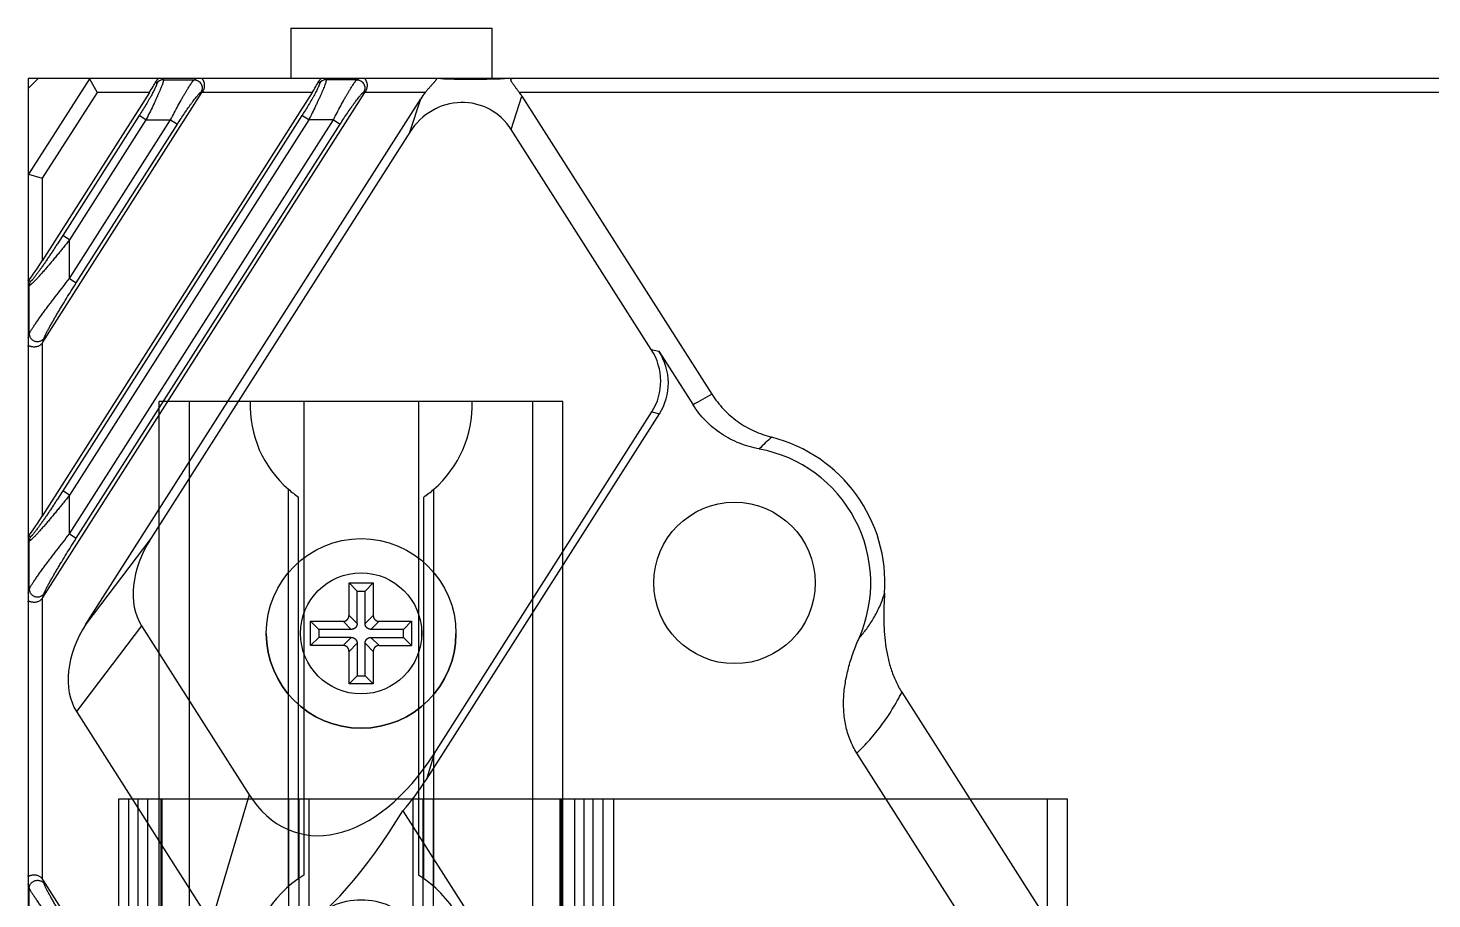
# Model space of a CAD drawing. Header units: millimetres. Extents: x 620 to 19791, y 2539 to 6969.
# Drawn here: x 14027 to 14096.5, y 5445.9 to 5489.1 of the extents above; entities that cross this region are included whole.
import ezdxf

# ---------------------------------------------------------------- set-up
doc = ezdxf.new("R2010")
doc.units = ezdxf.units.MM
doc.layers.add('02___PRT_ALL_AXES', color=7, linetype='Continuous')
doc.layers.add('1轮廓线', color=7, linetype='Continuous', lineweight=25)

# ---------------------------------------------------------------- blocks, each defined once
blk = doc.blocks.new('DTGFH')
at = {"color": 7, "linetype": 'Continuous'}
for p, q in [((8814.073, 4443.7), (8814.073, 4441.2)), ((8814.073, 4443.7), (8824.023, 4443.7)), ((8824.023, 4443.7), (8824.023, 4441.2)), ((8801.548, 4441.2), (8801.048, 4440.7)), ((8801.048, 4441.2), (8801.048, 4104.2)), ((9401.048, 4441.2), (8801.048, 4441.2)), ((8804.092, 4441.183), (8801.065, 4436.455)), ((8804.092, 4441.183), (8804.465, 4440.5)), ((8807.372, 4441.038), (8807.417, 4440.957)), ((8807.72, 4441.2), (8807.753, 4441.141)), ((8807.753, 4441.141), (8809.276, 4441.141)), ((8809.276, 4441.141), (8809.384, 4441.2)), ((8815.435, 4441.038), (8815.479, 4440.957)), ((8815.783, 4441.2), (8815.815, 4441.141)), ((8817.339, 4441.141), (8815.815, 4441.141)), ((8817.339, 4441.141), (8817.447, 4441.2)), ((8807.056, 4440.5), (8801.748, 4432.169)), ((8815.118, 4440.5), (8801.748, 4419.513)), ((8804.465, 4440.5), (8801.748, 4436.255)), ((8801.783, 4428.129), (8809.664, 4440.5)), ((8801.783, 4415.473), (8817.727, 4440.5)), ((8807.056, 4440.5), (8804.465, 4440.5)), ((8809.612, 4440.529), (8809.721, 4440.588)), ((8815.118, 4440.5), (8809.664, 4440.5)), ((8817.675, 4440.529), (8817.784, 4440.588)), ((8820.716, 4440.5), (8817.727, 4440.5)), ((8824.985, 4438.668), (8825.519, 4440.321)), ((8897.525, 4440.5), (8825.396, 4440.5)), ((8825.519, 4440.321), (8834.93, 4425.549)), ((8803.91, 4414.159), (8820.5, 4440.2)), ((8819.965, 4438.546), (8820.5, 4440.2)), ((8806.553, 4439.363), (8802.764, 4433.415)), ((8814.615, 4439.363), (8802.764, 4420.759)), ((8806.889, 4439.149), (8803.1, 4433.201)), ((8803.1, 4431.285), (8808.109, 4439.149)), ((8814.951, 4439.149), (8803.1, 4420.545)), ((8803.1, 4418.629), (8816.172, 4439.149)), ((8803.436, 4431.071), (8808.446, 4438.935)), ((8803.436, 4418.415), (8816.508, 4438.935)), ((8806.889, 4439.149), (8806.553, 4439.363)), ((8806.889, 4439.149), (8808.109, 4439.149)), ((8808.109, 4439.149), (8808.446, 4438.935)), ((8814.951, 4439.149), (8814.615, 4439.363)), ((8816.172, 4439.149), (8814.951, 4439.149)), ((8816.172, 4439.149), (8816.508, 4438.935)), ((8819.965, 4438.546), (8807.134, 4418.405)), ((8831.926, 4427.771), (8824.985, 4438.668)), ((8801.065, 4436.455), (8801.748, 4436.255)), ((8801.748, 4436.255), (8801.748, 4432.169)), ((8803.1, 4433.201), (8802.764, 4433.415)), ((8803.1, 4431.285), (8803.1, 4433.201)), ((8803.1, 4431.285), (8803.436, 4431.071)), ((8801.107, 4430.937), (8801.048, 4430.954)), ((8801.061, 4431.183), (8801.17, 4431.151)), ((8801.107, 4428.545), (8801.107, 4430.937)), ((8801.048, 4428.343), (8801.107, 4428.545)), ((8801.748, 4428.082), (8801.748, 4419.513)), ((8801.783, 4428.129), (8801.842, 4428.331)), ((8831.926, 4427.771), (8832.301, 4427.682)), ((8832.301, 4427.682), (8833.992, 4425.028)), ((8820.784, 4406.467), (8832.328, 4424.588)), ((8821.161, 4407.736), (8831.953, 4424.677)), ((8831.953, 4424.677), (8832.328, 4424.588)), ((8803.1, 4420.545), (8802.764, 4420.759)), ((8803.1, 4418.629), (8803.1, 4420.545)), ((8801.107, 4418.281), (8801.048, 4418.298)), ((8801.061, 4418.527), (8801.17, 4418.495)), ((8801.107, 4415.89), (8801.107, 4418.281)), ((8803.1, 4418.629), (8803.436, 4418.415)), ((8807.134, 4418.405), (8803.91, 4414.159)), ((8801.048, 4415.687), (8801.107, 4415.89)), ((8801.748, 4415.426), (8801.748, 4401.543)), ((8801.783, 4415.473), (8801.842, 4415.675)), ((8806.666, 4414.08), (8803.443, 4409.834)), ((8806.666, 4414.08), (8812.001, 4405.706)), ((8844.335, 4410.786), (8922.684, 4287.803)), ((8803.443, 4409.834), (8995.392, 4108.534)), ((8821.161, 4407.736), (8820.784, 4406.467)), ((8967.816, 4210.447), (8842.112, 4407.763)), ((8812.001, 4405.706), (8810.116, 4399.359)), ((8819.62, 4404.914), (9007.76, 4109.592)), ((8801.842, 4401.294), (8801.783, 4401.496)), ((8988.34, 4108.661), (8801.783, 4401.496)), ((8801.107, 4401.08), (8801.048, 4401.282)), ((8801.107, 4398.688), (8801.107, 4401.08))]:
    blk.add_line(p, q, dxfattribs=at)
for centre, radius in [((8836.048, 4416.2), 4), ((8817.548, 4413.7), 3)]:
    blk.add_circle(centre, radius, dxfattribs=at)
for centre, radius, start, end in [((8807.755, 4440.739), 0.402, 90.25676, 147.24324), ((8815.817, 4440.739), 0.402, 90.25676, 147.24324), ((8801.509, 4430.936), 0.402, 147.6282, 179.8718), ((8841.763, 4412.158), 15.034, 117.03284, 121.12567), ((8844.051, 4416.302), 9.418, 130.85768, 136.04351), ((8836.048, 4416.2), 7.455, 356.10296, 75.70077), ((8836.048, 4416.2), 6.75, 336.12428, 79.56329), ((8801.509, 4418.28), 0.402, 147.6282, 179.8718)]:
    blk.add_arc(centre, radius, start, end, dxfattribs=at)
for centre, major_axis, ratio, start_param, end_param in [((8803.614, 4440.5), (0.468, 0.695), 0.186347, -0.096093, 0.124846), ((8806.983, 4440.5), (0.449, 0.699), 0.073624, -1.523567, -0.647746), ((8815.046, 4440.5), (0.449, 0.699), 0.073624, -1.523567, -0.647746), ((8823.938, 4441.432), (3.18, 0.087), 0.080959, -2.446687, -1.345204), ((8809.737, 4440.5), (0.449, 0.699), 0.073624, 1.492115, 1.618026), ((8817.8, 4440.5), (0.449, 0.699), 0.073624, 1.492115, 1.618026), ((8822.992, 4438.508), (0.977, 3.022), 0.944553, 1.184969, 1.302149), ((8822.992, 4438.508), (0.977, 3.022), 0.944553, -0.662888, -0.591953), ((8822.457, 4436.854), (0.977, 3.022), 0.944553, -0.662888, 1.302149), ((8801.748, 4437.586), (0.687, 1.129), 0.116833, -3.331181, -3.110242), ((8801.748, 4432.283), (0.698, 1.104), 0.046753, -3.023591, -1.644612), ((8801.45, 4428.353), (0.117, 0.402), 0.954439, -2.00715, -1.867188), ((8829.191, 4426.284), (3.127, -0.746), 0.933182, -0.312299, 0.766803), ((8829.566, 4426.194), (3.127, -0.746), 0.933182, -0.312299, 0.766803), ((8801.748, 4419.627), (0.698, 1.104), 0.046753, -3.023591, -1.644612), ((8809.823, 4417.021), (-2.652, -3.493), 0.684108, -1.451017, -0.247768), ((8801.45, 4415.698), (0.117, 0.402), 0.954439, -2.00715, -1.867188), ((8806.599, 4412.776), (2.652, 3.493), 0.684108, -4.59261, -3.389361), ((8817.179, 4413.37), (-2.835, -9.544), 0.602666, -0.481922, 1.127854), ((8816.802, 4412.101), (2.835, 9.544), 0.602666, -2.228667, -2.013739), ((8817.122, 4413.178), (5.777, 14.89), 0.368013, -3.405574, -2.010726), ((8801.45, 4401.272), (-0.117, 0.402), 0.954439, -1.274405, -1.134443)]:
    blk.add_ellipse(centre, major_axis=major_axis, ratio=ratio, start_param=start_param, end_param=end_param, dxfattribs=at)
for points, knots in [([(8807.753, 4441.141), (8807.753, 4441.14), (8807.754, 4441.136), (8807.756, 4441.127), (8807.755, 4441.113), (8807.753, 4441.093), (8807.748, 4441.068), (8807.74, 4441.038), (8807.727, 4440.99), (8807.703, 4440.92), (8807.668, 4440.824), (8807.624, 4440.714), (8807.573, 4440.591), (8807.515, 4440.457), (8807.451, 4440.312), (8807.382, 4440.16), (8807.307, 4440.001), (8807.202, 4439.778), (8807.063, 4439.493), (8806.948, 4439.264), (8806.889, 4439.149)], [0, 0, 0, 0, 0.002337, 0.005142, 0.012309, 0.021693, 0.033344, 0.047262, 0.063422, 0.102249, 0.149298, 0.203901, 0.265311, 0.332743, 0.40541, 0.482538, 0.563383, 0.647242, 0.821363, 1, 1, 1, 1]), ([(8807.474, 4441.2), (8807.475, 4441.2), (8807.477, 4441.2), (8807.479, 4441.2), (8807.481, 4441.199), (8807.482, 4441.197), (8807.482, 4441.194), (8807.481, 4441.191), (8807.479, 4441.188), (8807.476, 4441.182), (8807.47, 4441.175), (8807.462, 4441.166), (8807.454, 4441.156), (8807.445, 4441.145), (8807.431, 4441.129), (8807.413, 4441.105), (8807.392, 4441.073), (8807.378, 4441.05), (8807.372, 4441.038)], [0, 0, 0, 0, 0.012996, 0.023691, 0.032499, 0.040267, 0.057606, 0.069409, 0.083767, 0.120475, 0.167471, 0.223673, 0.287908, 0.359194, 0.436597, 0.607104, 0.795683, 1, 1, 1, 1]), ([(8808.109, 4439.149), (8808.17, 4439.267), (8808.29, 4439.501), (8808.472, 4439.841), (8808.621, 4440.114), (8808.737, 4440.319), (8808.819, 4440.462), (8808.897, 4440.594), (8808.971, 4440.716), (8809.039, 4440.825), (8809.101, 4440.92), (8809.148, 4440.99), (8809.183, 4441.038), (8809.206, 4441.067), (8809.227, 4441.092), (8809.245, 4441.113), (8809.261, 4441.129), (8809.272, 4441.138), (8809.276, 4441.141)], [0, 0, 0, 0, 0.172458, 0.340604, 0.500132, 0.575263, 0.646515, 0.713266, 0.774868, 0.830656, 0.879952, 0.922092, 0.940282, 0.956456, 0.970552, 0.982522, 0.992336, 1, 1, 1, 1]), ([(8809.276, 4441.141), (8809.311, 4441.141), (8809.382, 4441.13), (8809.479, 4441.087), (8809.562, 4441.021), (8809.625, 4440.934), (8809.664, 4440.835), (8809.676, 4440.728), (8809.66, 4440.623), (8809.631, 4440.558), (8809.612, 4440.529)], [0, 0, 0, 0, 0.124309, 0.249137, 0.374435, 0.5, 0.625565, 0.750863, 0.875691, 1, 1, 1, 1]), ([(8809.721, 4440.588), (8809.733, 4440.606), (8809.753, 4440.643), (8809.776, 4440.702), (8809.79, 4440.762), (8809.797, 4440.82), (8809.797, 4440.877), (8809.791, 4440.929), (8809.782, 4440.978), (8809.768, 4441.022), (8809.753, 4441.062), (8809.739, 4441.092), (8809.727, 4441.114), (8809.719, 4441.128), (8809.712, 4441.141), (8809.705, 4441.153), (8809.699, 4441.164), (8809.694, 4441.173), (8809.691, 4441.18), (8809.69, 4441.185), (8809.69, 4441.189), (8809.691, 4441.193), (8809.693, 4441.196), (8809.695, 4441.197), (8809.698, 4441.199), (8809.703, 4441.2), (8809.707, 4441.2), (8809.71, 4441.2)], [0, 0, 0, 0, 0.097065, 0.192515, 0.285324, 0.374606, 0.459616, 0.539864, 0.615058, 0.684982, 0.749399, 0.807935, 0.834791, 0.859873, 0.883022, 0.904001, 0.922558, 0.93844, 0.951423, 0.956829, 0.961578, 0.96963, 0.973476, 0.977585, 0.982189, 0.987423, 1, 1, 1, 1]), ([(8815.815, 4441.141), (8815.816, 4441.14), (8815.817, 4441.136), (8815.818, 4441.127), (8815.818, 4441.113), (8815.816, 4441.093), (8815.811, 4441.068), (8815.803, 4441.038), (8815.789, 4440.99), (8815.766, 4440.92), (8815.73, 4440.824), (8815.687, 4440.714), (8815.636, 4440.591), (8815.578, 4440.457), (8815.514, 4440.312), (8815.444, 4440.16), (8815.37, 4440.001), (8815.264, 4439.778), (8815.125, 4439.493), (8815.01, 4439.264), (8814.951, 4439.149)], [0, 0, 0, 0, 0.002337, 0.005142, 0.012309, 0.021693, 0.033344, 0.047262, 0.063422, 0.102249, 0.149298, 0.203901, 0.265311, 0.332743, 0.40541, 0.482538, 0.563383, 0.647242, 0.821363, 1, 1, 1, 1]), ([(8815.537, 4441.2), (8815.538, 4441.2), (8815.54, 4441.2), (8815.542, 4441.2), (8815.543, 4441.199), (8815.545, 4441.197), (8815.545, 4441.194), (8815.544, 4441.191), (8815.542, 4441.188), (8815.538, 4441.182), (8815.532, 4441.175), (8815.525, 4441.166), (8815.517, 4441.156), (8815.507, 4441.145), (8815.493, 4441.129), (8815.476, 4441.105), (8815.454, 4441.073), (8815.441, 4441.05), (8815.435, 4441.038)], [0, 0, 0, 0, 0.012997, 0.023693, 0.032502, 0.040269, 0.057607, 0.069406, 0.083763, 0.120473, 0.16747, 0.223668, 0.287904, 0.359192, 0.436594, 0.607104, 0.795683, 1, 1, 1, 1]), ([(8816.172, 4439.149), (8816.233, 4439.267), (8816.353, 4439.501), (8816.534, 4439.841), (8816.684, 4440.114), (8816.8, 4440.319), (8816.882, 4440.462), (8816.96, 4440.594), (8817.033, 4440.716), (8817.101, 4440.825), (8817.163, 4440.92), (8817.211, 4440.99), (8817.246, 4441.038), (8817.269, 4441.067), (8817.289, 4441.092), (8817.308, 4441.113), (8817.324, 4441.129), (8817.334, 4441.138), (8817.339, 4441.141)], [0, 0, 0, 0, 0.172457, 0.340603, 0.500132, 0.575262, 0.646515, 0.713266, 0.774868, 0.830656, 0.879952, 0.922092, 0.940282, 0.956456, 0.970552, 0.982522, 0.992336, 1, 1, 1, 1]), ([(8817.339, 4441.141), (8817.374, 4441.141), (8817.444, 4441.13), (8817.542, 4441.087), (8817.625, 4441.021), (8817.688, 4440.934), (8817.727, 4440.835), (8817.739, 4440.728), (8817.722, 4440.623), (8817.694, 4440.558), (8817.675, 4440.529)], [0, 0, 0, 0, 0.124309, 0.249137, 0.374435, 0.5, 0.625565, 0.750863, 0.875691, 1, 1, 1, 1]), ([(8817.784, 4440.588), (8817.795, 4440.606), (8817.816, 4440.643), (8817.838, 4440.702), (8817.853, 4440.762), (8817.859, 4440.82), (8817.86, 4440.877), (8817.854, 4440.929), (8817.844, 4440.978), (8817.831, 4441.022), (8817.816, 4441.062), (8817.801, 4441.092), (8817.79, 4441.114), (8817.782, 4441.128), (8817.774, 4441.141), (8817.768, 4441.153), (8817.762, 4441.164), (8817.757, 4441.173), (8817.754, 4441.18), (8817.753, 4441.185), (8817.753, 4441.189), (8817.754, 4441.193), (8817.756, 4441.196), (8817.758, 4441.197), (8817.761, 4441.199), (8817.766, 4441.2), (8817.77, 4441.2), (8817.772, 4441.2)], [0, 0, 0, 0, 0.097065, 0.192515, 0.285324, 0.374606, 0.459616, 0.539864, 0.615058, 0.684982, 0.749399, 0.807935, 0.834791, 0.859873, 0.883022, 0.904001, 0.922558, 0.93844, 0.951423, 0.956829, 0.961578, 0.96963, 0.973476, 0.977585, 0.982189, 0.987423, 1, 1, 1, 1]), ([(8821.255, 4441.2), (8821.258, 4441.2), (8821.264, 4441.2), (8821.271, 4441.197), (8821.276, 4441.193), (8821.279, 4441.189), (8821.28, 4441.184), (8821.28, 4441.178), (8821.279, 4441.17), (8821.276, 4441.159), (8821.269, 4441.145), (8821.26, 4441.129), (8821.248, 4441.112), (8821.229, 4441.085), (8821.2, 4441.05), (8821.161, 4441.004), (8821.117, 4440.956), (8821.071, 4440.905), (8821.022, 4440.852), (8820.972, 4440.797), (8820.903, 4440.721), (8820.817, 4440.623), (8820.749, 4440.542), (8820.716, 4440.5)], [0, 0, 0, 0, 0.011112, 0.020255, 0.024391, 0.028473, 0.037279, 0.042422, 0.048212, 0.061978, 0.078873, 0.098855, 0.121745, 0.147283, 0.20515, 0.270312, 0.341022, 0.415964, 0.494162, 0.574906, 0.657633, 0.827281, 1, 1, 1, 1]), ([(8825.396, 4440.5), (8825.366, 4440.541), (8825.32, 4440.602), (8825.258, 4440.683), (8825.213, 4440.742), (8825.169, 4440.8), (8825.127, 4440.857), (8825.087, 4440.911), (8825.051, 4440.964), (8825.019, 4441.013), (8824.997, 4441.053), (8824.983, 4441.082), (8824.975, 4441.102), (8824.97, 4441.121), (8824.967, 4441.137), (8824.967, 4441.153), (8824.969, 4441.166), (8824.975, 4441.177), (8824.983, 4441.186), (8824.994, 4441.193), (8825.007, 4441.197), (8825.021, 4441.2), (8825.032, 4441.2), (8825.037, 4441.2)], [0, 0, 0, 0, 0.17407, 0.260019, 0.344627, 0.427386, 0.507674, 0.584703, 0.657485, 0.724708, 0.784754, 0.811543, 0.835902, 0.857707, 0.87695, 0.893816, 0.908746, 0.922466, 0.93588, 0.949853, 0.965006, 0.981682, 1, 1, 1, 1]), ([(8807.417, 4440.957), (8807.418, 4440.954), (8807.419, 4440.949), (8807.42, 4440.942), (8807.419, 4440.931), (8807.416, 4440.916), (8807.411, 4440.896), (8807.403, 4440.871), (8807.393, 4440.843), (8807.38, 4440.811), (8807.359, 4440.762), (8807.327, 4440.693), (8807.282, 4440.603), (8807.23, 4440.503), (8807.171, 4440.394), (8807.106, 4440.278), (8807.011, 4440.112), (8806.884, 4439.897), (8806.722, 4439.632), (8806.61, 4439.453), (8806.553, 4439.363)], [0, 0, 0, 0, 0.005131, 0.008428, 0.012271, 0.021684, 0.033464, 0.047622, 0.064124, 0.082905, 0.103889, 0.152076, 0.207846, 0.270292, 0.338504, 0.411611, 0.488796, 0.652473, 0.824323, 1, 1, 1, 1]), ([(8808.446, 4438.935), (8808.505, 4439.028), (8808.624, 4439.212), (8808.802, 4439.48), (8808.95, 4439.696), (8809.064, 4439.859), (8809.146, 4439.973), (8809.224, 4440.079), (8809.299, 4440.178), (8809.368, 4440.267), (8809.431, 4440.345), (8809.48, 4440.403), (8809.516, 4440.442), (8809.539, 4440.467), (8809.561, 4440.488), (8809.58, 4440.505), (8809.597, 4440.519), (8809.607, 4440.526), (8809.612, 4440.529)], [0, 0, 0, 0, 0.1676, 0.331583, 0.488295, 0.562692, 0.633726, 0.700798, 0.763256, 0.820399, 0.871471, 0.915692, 0.934989, 0.952284, 0.967493, 0.980544, 0.991384, 1, 1, 1, 1]), ([(8815.479, 4440.957), (8815.481, 4440.954), (8815.482, 4440.949), (8815.482, 4440.942), (8815.482, 4440.931), (8815.479, 4440.916), (8815.474, 4440.896), (8815.466, 4440.871), (8815.456, 4440.843), (8815.443, 4440.811), (8815.422, 4440.762), (8815.39, 4440.693), (8815.345, 4440.603), (8815.292, 4440.503), (8815.233, 4440.394), (8815.169, 4440.278), (8815.074, 4440.112), (8814.947, 4439.897), (8814.785, 4439.632), (8814.673, 4439.453), (8814.615, 4439.363)], [0, 0, 0, 0, 0.005131, 0.008428, 0.012271, 0.021684, 0.033464, 0.047622, 0.064124, 0.082905, 0.103889, 0.152076, 0.207846, 0.270292, 0.338504, 0.411611, 0.488796, 0.652473, 0.824323, 1, 1, 1, 1]), ([(8816.508, 4438.935), (8816.568, 4439.028), (8816.686, 4439.212), (8816.865, 4439.48), (8817.012, 4439.696), (8817.127, 4439.859), (8817.209, 4439.973), (8817.287, 4440.079), (8817.361, 4440.178), (8817.43, 4440.267), (8817.494, 4440.345), (8817.543, 4440.403), (8817.579, 4440.442), (8817.602, 4440.467), (8817.624, 4440.488), (8817.643, 4440.505), (8817.659, 4440.519), (8817.67, 4440.526), (8817.675, 4440.529)], [0, 0, 0, 0, 0.1676, 0.331583, 0.488295, 0.562692, 0.633726, 0.700798, 0.763256, 0.820398, 0.871471, 0.915692, 0.934989, 0.952284, 0.967493, 0.980544, 0.991384, 1, 1, 1, 1]), ([(8802.764, 4433.415), (8802.688, 4433.296), (8802.573, 4433.117), (8802.419, 4432.88), (8802.304, 4432.704), (8802.189, 4432.53), (8802.074, 4432.358), (8801.96, 4432.189), (8801.848, 4432.024), (8801.737, 4431.864), (8801.63, 4431.711), (8801.542, 4431.589), (8801.474, 4431.497), (8801.426, 4431.433), (8801.38, 4431.373), (8801.337, 4431.318), (8801.297, 4431.27), (8801.266, 4431.233), (8801.244, 4431.208), (8801.229, 4431.193), (8801.215, 4431.179), (8801.203, 4431.168), (8801.192, 4431.16), (8801.184, 4431.155), (8801.179, 4431.152), (8801.175, 4431.151), (8801.172, 4431.151), (8801.17, 4431.151)], [0, 0, 0, 0, 0.153079, 0.229316, 0.305163, 0.380449, 0.454963, 0.528434, 0.600517, 0.670737, 0.738433, 0.802662, 0.833067, 0.862041, 0.889306, 0.914531, 0.93732, 0.957232, 0.96596, 0.973791, 0.980669, 0.986547, 0.991394, 0.995199, 0.996723, 0.998012, 1, 1, 1, 1]), ([(8803.1, 4433.201), (8803, 4433.076), (8802.849, 4432.888), (8802.648, 4432.641), (8802.498, 4432.457), (8802.348, 4432.276), (8802.2, 4432.099), (8802.054, 4431.926), (8801.911, 4431.759), (8801.772, 4431.599), (8801.639, 4431.449), (8801.532, 4431.331), (8801.451, 4431.243), (8801.394, 4431.184), (8801.341, 4431.129), (8801.292, 4431.08), (8801.247, 4431.037), (8801.207, 4431.001), (8801.178, 4430.976), (8801.157, 4430.96), (8801.143, 4430.951), (8801.132, 4430.944), (8801.122, 4430.939), (8801.114, 4430.937), (8801.109, 4430.937), (8801.107, 4430.937)], [0, 0, 0, 0, 0.159124, 0.238222, 0.316725, 0.394379, 0.470876, 0.545833, 0.618769, 0.689064, 0.755895, 0.818172, 0.847168, 0.874455, 0.899785, 0.922888, 0.943474, 0.961249, 0.975933, 0.982041, 0.987297, 0.991693, 0.995234, 0.997964, 1, 1, 1, 1]), ([(8801.107, 4428.545), (8801.109, 4428.551), (8801.114, 4428.562), (8801.126, 4428.588), (8801.145, 4428.625), (8801.173, 4428.675), (8801.206, 4428.731), (8801.245, 4428.793), (8801.305, 4428.886), (8801.389, 4429.012), (8801.5, 4429.172), (8801.62, 4429.343), (8801.749, 4429.521), (8801.885, 4429.706), (8802.026, 4429.896), (8802.221, 4430.156), (8802.473, 4430.486), (8802.783, 4430.885), (8802.993, 4431.152), (8803.1, 4431.285)], [0, 0, 0, 0, 0.00509, 0.010986, 0.025069, 0.041978, 0.061422, 0.083116, 0.10679, 0.159148, 0.216896, 0.278821, 0.344009, 0.411767, 0.481567, 0.552991, 0.699423, 0.848968, 1, 1, 1, 1]), ([(8801.061, 4431.183), (8801.06, 4431.182), (8801.058, 4431.181), (8801.056, 4431.179), (8801.054, 4431.179), (8801.052, 4431.178), (8801.05, 4431.179), (8801.049, 4431.18), (8801.048, 4431.182), (8801.048, 4431.184), (8801.048, 4431.184)], [0, 0, 0, 0, 0.198736, 0.362218, 0.491763, 0.59192, 0.674676, 0.760174, 0.865709, 1, 1, 1, 1]), ([(8801.842, 4428.331), (8801.844, 4428.337), (8801.848, 4428.35), (8801.858, 4428.379), (8801.876, 4428.42), (8801.901, 4428.475), (8801.931, 4428.537), (8801.965, 4428.604), (8802.016, 4428.703), (8802.087, 4428.834), (8802.178, 4428.999), (8802.277, 4429.172), (8802.381, 4429.351), (8802.489, 4429.534), (8802.6, 4429.721), (8802.753, 4429.975), (8802.949, 4430.296), (8803.19, 4430.683), (8803.353, 4430.942), (8803.436, 4431.071)], [0, 0, 0, 0, 0.005901, 0.012735, 0.028952, 0.048162, 0.069901, 0.09376, 0.119398, 0.174922, 0.234766, 0.297787, 0.363198, 0.430435, 0.499096, 0.568874, 0.710857, 0.854932, 1, 1, 1, 1]), ([(8801.107, 4428.545), (8801.108, 4428.525), (8801.112, 4428.484), (8801.129, 4428.425), (8801.155, 4428.368), (8801.19, 4428.316), (8801.233, 4428.27), (8801.283, 4428.231), (8801.339, 4428.2), (8801.399, 4428.177), (8801.461, 4428.164), (8801.525, 4428.161), (8801.588, 4428.167), (8801.649, 4428.183), (8801.706, 4428.208), (8801.759, 4428.241), (8801.805, 4428.282), (8801.831, 4428.314), (8801.842, 4428.331)], [0, 0, 0, 0, 0.061114, 0.122614, 0.184535, 0.246922, 0.309744, 0.372937, 0.436398, 0.5, 0.563602, 0.627063, 0.690256, 0.753078, 0.815465, 0.877386, 0.938886, 1, 1, 1, 1]), ([(8801.048, 4427.913), (8801.048, 4427.917), (8801.049, 4427.926), (8801.051, 4427.937), (8801.055, 4427.946), (8801.062, 4427.952), (8801.071, 4427.955), (8801.081, 4427.955), (8801.092, 4427.953), (8801.106, 4427.95), (8801.121, 4427.946), (8801.144, 4427.939), (8801.169, 4427.931), (8801.196, 4427.924), (8801.227, 4427.917), (8801.27, 4427.91), (8801.325, 4427.906), (8801.384, 4427.907), (8801.447, 4427.914), (8801.512, 4427.93), (8801.578, 4427.954), (8801.64, 4427.987), (8801.699, 4428.029), (8801.733, 4428.064), (8801.748, 4428.082)], [0, 0, 0, 0, 0.017325, 0.031913, 0.043943, 0.054511, 0.065353, 0.077926, 0.092893, 0.110359, 0.130226, 0.152324, 0.202561, 0.230461, 0.260087, 0.324234, 0.394541, 0.470543, 0.551624, 0.636959, 0.725518, 0.81617, 0.907908, 1, 1, 1, 1]), ([(8837.271, 4422.839), (8837.105, 4422.869), (8836.776, 4422.947), (8836.296, 4423.112), (8835.835, 4423.325), (8835.398, 4423.584), (8834.99, 4423.886), (8834.616, 4424.229), (8834.279, 4424.609), (8834.083, 4424.885), (8833.992, 4425.028)], [0, 0, 0, 0, 0.125003, 0.250004, 0.375005, 0.500005, 0.625005, 0.750004, 0.875001, 1, 1, 1, 1]), ([(8834.93, 4425.549), (8835.014, 4425.418), (8835.194, 4425.164), (8835.499, 4424.81), (8835.836, 4424.488), (8836.202, 4424.198), (8836.595, 4423.945), (8837.009, 4423.73), (8837.441, 4423.553), (8837.739, 4423.463), (8837.89, 4423.425)], [0, 0, 0, 0, 0.124999, 0.249997, 0.374996, 0.499996, 0.624996, 0.749997, 0.874998, 1, 1, 1, 1]), ([(8803.1, 4420.545), (8803, 4420.42), (8802.849, 4420.233), (8802.648, 4419.985), (8802.498, 4419.801), (8802.348, 4419.621), (8802.2, 4419.443), (8802.054, 4419.27), (8801.911, 4419.103), (8801.772, 4418.944), (8801.639, 4418.793), (8801.532, 4418.675), (8801.451, 4418.587), (8801.394, 4418.528), (8801.341, 4418.473), (8801.292, 4418.424), (8801.247, 4418.381), (8801.207, 4418.345), (8801.178, 4418.32), (8801.157, 4418.304), (8801.143, 4418.295), (8801.132, 4418.288), (8801.122, 4418.283), (8801.114, 4418.281), (8801.109, 4418.281), (8801.107, 4418.281)], [0, 0, 0, 0, 0.159124, 0.238222, 0.316725, 0.394379, 0.470876, 0.545833, 0.618769, 0.689064, 0.755895, 0.818172, 0.847168, 0.874455, 0.899785, 0.922888, 0.943474, 0.961249, 0.975933, 0.982041, 0.987297, 0.991693, 0.995234, 0.997964, 1, 1, 1, 1]), ([(8802.764, 4420.759), (8802.688, 4420.64), (8802.573, 4420.461), (8802.419, 4420.224), (8802.304, 4420.048), (8802.189, 4419.874), (8802.074, 4419.702), (8801.96, 4419.533), (8801.848, 4419.368), (8801.737, 4419.208), (8801.63, 4419.055), (8801.542, 4418.933), (8801.474, 4418.841), (8801.426, 4418.777), (8801.38, 4418.717), (8801.337, 4418.662), (8801.297, 4418.614), (8801.266, 4418.578), (8801.244, 4418.553), (8801.229, 4418.537), (8801.215, 4418.523), (8801.203, 4418.513), (8801.192, 4418.504), (8801.184, 4418.499), (8801.179, 4418.496), (8801.175, 4418.495), (8801.172, 4418.495), (8801.17, 4418.495)], [0, 0, 0, 0, 0.153079, 0.229316, 0.305163, 0.380449, 0.454963, 0.528434, 0.600517, 0.670737, 0.738433, 0.802662, 0.833067, 0.862041, 0.889306, 0.914531, 0.93732, 0.957232, 0.96596, 0.973791, 0.980669, 0.986547, 0.991394, 0.995199, 0.996723, 0.998012, 1, 1, 1, 1]), ([(8801.061, 4418.527), (8801.06, 4418.526), (8801.058, 4418.525), (8801.056, 4418.524), (8801.054, 4418.523), (8801.052, 4418.522), (8801.05, 4418.523), (8801.049, 4418.524), (8801.048, 4418.526), (8801.048, 4418.528), (8801.048, 4418.529)], [0, 0, 0, 0, 0.19873, 0.362206, 0.49175, 0.591912, 0.674664, 0.760162, 0.865704, 1, 1, 1, 1]), ([(8801.107, 4415.89), (8801.109, 4415.895), (8801.114, 4415.906), (8801.126, 4415.932), (8801.145, 4415.969), (8801.173, 4416.019), (8801.206, 4416.075), (8801.245, 4416.138), (8801.305, 4416.231), (8801.389, 4416.356), (8801.5, 4416.516), (8801.62, 4416.687), (8801.749, 4416.865), (8801.885, 4417.05), (8802.026, 4417.24), (8802.221, 4417.5), (8802.473, 4417.83), (8802.783, 4418.229), (8802.993, 4418.496), (8803.1, 4418.629)], [0, 0, 0, 0, 0.00509, 0.010986, 0.025069, 0.041978, 0.061422, 0.083116, 0.10679, 0.159148, 0.216896, 0.278821, 0.344009, 0.411767, 0.481567, 0.552991, 0.699423, 0.848968, 1, 1, 1, 1]), ([(8801.842, 4415.675), (8801.844, 4415.681), (8801.848, 4415.694), (8801.858, 4415.723), (8801.876, 4415.764), (8801.901, 4415.819), (8801.931, 4415.881), (8801.965, 4415.948), (8802.016, 4416.047), (8802.087, 4416.178), (8802.178, 4416.343), (8802.277, 4416.516), (8802.381, 4416.695), (8802.489, 4416.878), (8802.6, 4417.065), (8802.753, 4417.319), (8802.949, 4417.64), (8803.19, 4418.027), (8803.353, 4418.286), (8803.436, 4418.415)], [0, 0, 0, 0, 0.005901, 0.012735, 0.028952, 0.048162, 0.069901, 0.09376, 0.119398, 0.174922, 0.234766, 0.297787, 0.363198, 0.430435, 0.499096, 0.568874, 0.710857, 0.854932, 1, 1, 1, 1]), ([(8801.048, 4415.257), (8801.048, 4415.262), (8801.049, 4415.27), (8801.051, 4415.281), (8801.055, 4415.29), (8801.062, 4415.296), (8801.071, 4415.299), (8801.081, 4415.299), (8801.092, 4415.297), (8801.106, 4415.294), (8801.121, 4415.29), (8801.144, 4415.283), (8801.169, 4415.275), (8801.196, 4415.268), (8801.227, 4415.262), (8801.27, 4415.255), (8801.325, 4415.25), (8801.384, 4415.251), (8801.447, 4415.259), (8801.512, 4415.274), (8801.578, 4415.298), (8801.64, 4415.331), (8801.699, 4415.373), (8801.733, 4415.408), (8801.748, 4415.426)], [0, 0, 0, 0, 0.017325, 0.031913, 0.043943, 0.054511, 0.065353, 0.077926, 0.092893, 0.110359, 0.130226, 0.152324, 0.202561, 0.230461, 0.260087, 0.324234, 0.394541, 0.470543, 0.551624, 0.636959, 0.725518, 0.81617, 0.907908, 1, 1, 1, 1]), ([(8801.107, 4415.89), (8801.108, 4415.869), (8801.112, 4415.828), (8801.129, 4415.769), (8801.155, 4415.712), (8801.19, 4415.66), (8801.233, 4415.614), (8801.283, 4415.575), (8801.339, 4415.544), (8801.399, 4415.521), (8801.461, 4415.508), (8801.525, 4415.505), (8801.588, 4415.511), (8801.649, 4415.527), (8801.706, 4415.552), (8801.759, 4415.585), (8801.805, 4415.626), (8801.831, 4415.659), (8801.842, 4415.675)], [0, 0, 0, 0, 0.061114, 0.122614, 0.184535, 0.246922, 0.309744, 0.372937, 0.436398, 0.5, 0.563602, 0.627063, 0.690256, 0.753078, 0.815465, 0.877386, 0.938886, 1, 1, 1, 1]), ([(8842.221, 4413.468), (8842.354, 4413.617), (8842.612, 4413.934), (8842.956, 4414.459), (8843.258, 4415.047), (8843.417, 4415.471), (8843.486, 4415.694)], [0, 0, 0, 0, 0.232196, 0.474372, 0.729146, 1, 1, 1, 1]), ([(8843.486, 4415.694), (8843.458, 4415.273), (8843.432, 4414.639), (8843.461, 4413.796), (8843.522, 4413.165), (8843.629, 4412.541), (8843.793, 4411.928), (8844.021, 4411.337), (8844.222, 4410.964), (8844.335, 4410.786)], [0, 0, 0, 0, 0.249997, 0.375018, 0.500036, 0.625049, 0.750051, 0.875035, 1, 1, 1, 1]), ([(8842.112, 4407.763), (8842.045, 4407.867), (8841.922, 4408.082), (8841.769, 4408.421), (8841.647, 4408.772), (8841.555, 4409.132), (8841.492, 4409.499), (8841.445, 4409.992), (8841.45, 4410.612), (8841.542, 4411.35), (8841.708, 4412.075), (8841.935, 4412.782), (8842.121, 4413.242), (8842.221, 4413.468)], [0, 0, 0, 0, 0.062504, 0.125014, 0.187521, 0.250032, 0.312543, 0.375054, 0.500016, 0.624996, 0.749989, 0.874994, 1, 1, 1, 1]), ([(8842.112, 4407.763), (8842.333, 4407.975), (8842.761, 4408.421), (8843.348, 4409.148), (8843.881, 4409.937), (8844.191, 4410.497), (8844.335, 4410.786)], [0, 0, 0, 0, 0.243959, 0.491185, 0.742789, 1, 1, 1, 1]), ([(8801.748, 4401.543), (8801.733, 4401.561), (8801.699, 4401.596), (8801.64, 4401.638), (8801.578, 4401.671), (8801.512, 4401.695), (8801.447, 4401.711), (8801.384, 4401.718), (8801.325, 4401.719), (8801.27, 4401.715), (8801.227, 4401.708), (8801.196, 4401.701), (8801.169, 4401.694), (8801.144, 4401.686), (8801.121, 4401.679), (8801.106, 4401.675), (8801.092, 4401.672), (8801.081, 4401.67), (8801.071, 4401.67), (8801.062, 4401.673), (8801.055, 4401.679), (8801.051, 4401.688), (8801.049, 4401.699), (8801.048, 4401.708), (8801.048, 4401.712)], [0, 0, 0, 0, 0.092092, 0.18383, 0.274482, 0.363041, 0.448376, 0.529457, 0.605459, 0.675766, 0.739913, 0.769539, 0.797439, 0.847676, 0.869774, 0.889641, 0.907107, 0.922074, 0.934647, 0.945489, 0.956057, 0.968087, 0.982675, 1, 1, 1, 1]), ([(8801.107, 4401.08), (8801.108, 4401.1), (8801.112, 4401.141), (8801.129, 4401.2), (8801.155, 4401.257), (8801.19, 4401.309), (8801.233, 4401.355), (8801.283, 4401.394), (8801.339, 4401.425), (8801.399, 4401.448), (8801.461, 4401.461), (8801.525, 4401.464), (8801.588, 4401.458), (8801.649, 4401.442), (8801.706, 4401.417), (8801.759, 4401.384), (8801.805, 4401.343), (8801.831, 4401.311), (8801.842, 4401.294)], [0, 0, 0, 0, 0.061113, 0.122614, 0.184534, 0.246921, 0.309743, 0.372936, 0.436398, 0.5, 0.563602, 0.627064, 0.690257, 0.753079, 0.815466, 0.877386, 0.938887, 1, 1, 1, 1]), ([(8803.1, 4398.34), (8802.993, 4398.473), (8802.783, 4398.74), (8802.473, 4399.139), (8802.221, 4399.469), (8802.025, 4399.729), (8801.885, 4399.919), (8801.749, 4400.104), (8801.62, 4400.282), (8801.5, 4400.453), (8801.389, 4400.613), (8801.305, 4400.739), (8801.245, 4400.831), (8801.206, 4400.894), (8801.173, 4400.95), (8801.145, 4401), (8801.126, 4401.037), (8801.114, 4401.063), (8801.109, 4401.074), (8801.107, 4401.08)], [0, 0, 0, 0, 0.151037, 0.300586, 0.447016, 0.518439, 0.588237, 0.655992, 0.721178, 0.783101, 0.840848, 0.893205, 0.916879, 0.938573, 0.958018, 0.974928, 0.989013, 0.994909, 1, 1, 1, 1]), ([(8803.436, 4398.554), (8803.353, 4398.683), (8803.19, 4398.942), (8802.949, 4399.329), (8802.753, 4399.65), (8802.6, 4399.904), (8802.489, 4400.091), (8802.381, 4400.274), (8802.277, 4400.453), (8802.178, 4400.626), (8802.087, 4400.791), (8802.016, 4400.922), (8801.965, 4401.021), (8801.931, 4401.088), (8801.901, 4401.15), (8801.876, 4401.205), (8801.858, 4401.246), (8801.848, 4401.275), (8801.844, 4401.288), (8801.842, 4401.294)], [0, 0, 0, 0, 0.145071, 0.289149, 0.431131, 0.500908, 0.569567, 0.636803, 0.702211, 0.76523, 0.825074, 0.880596, 0.906233, 0.930094, 0.951832, 0.971044, 0.987264, 0.994099, 1, 1, 1, 1])]:
    blk.add_open_spline(points, degree=3, knots=knots, dxfattribs=at)
blk = doc.blocks.new('*U116')
blk.add_blockref('DTGFH', (-9101.048, -4276.2))
blk = doc.blocks.new('*U117')
at = {"color": 0, "linetype": 'ByBlock', "lineweight": -2, "transparency": 16777216}
blk.add_blockref('*U116', (0, 1350), dxfattribs=at)
blk = doc.blocks.new('rygj')
at = {"color": 114, "linetype": 'Continuous', "true_color": 0x139b48}
for p, q in [((4442.055, 3171.646), (5101.055, 3171.646)), ((5101.055, 3151.646), (5101.055, 3171.646)), ((4442.055, 3170.146), (5101.055, 3170.146)), ((5101.055, 3164.485), (5077.566, 3164.485)), ((5101.055, 3158.807), (5077.566, 3158.807)), ((4442.055, 3153.146), (5101.055, 3153.146)), ((4442.055, 3151.646), (5101.055, 3151.646))]:
    blk.add_line(p, q, dxfattribs=at)
for start, end in [(87.91606, 139.11481), (220.88519, 272.08394)]:
    blk.add_arc((5100.855, 3161.646), 5.5, start, end, dxfattribs=at)
at = {"layer": '02___PRT_ALL_AXES', "color": 114, "linetype": 'Continuous', "true_color": 0x139b48}
for p, q in [((5077.013, 3165.246), (5096.697, 3165.246)), ((5077.398, 3164.746), (5096.312, 3164.746)), ((5077.398, 3158.546), (5096.312, 3158.546)), ((5077.013, 3158.046), (5096.697, 3158.046))]:
    blk.add_line(p, q, dxfattribs=at)
for centre, start, end in [((5072.855, 3161.646), 31.08062, 148.91938), ((5100.855, 3161.646), 139.11481, 145.69235), ((5072.855, 3161.646), 211.08062, 328.91938), ((5100.855, 3161.646), 214.30765, 220.88519)]:
    blk.add_arc(centre, 5.5, start, end, dxfattribs=at)
blk = doc.blocks.new('ETDHFN')
at = {"layer": '1轮廓线', "linetype": 'Continuous', "lineweight": 25}
for p, q in [((8841.41, 4025.552), (8841.812, 4025.15)), ((8841.41, 4023.942), (8841.41, 4025.552)), ((8841.41, 4025.552), (8842.61, 4025.552)), ((8841.812, 4025.15), (8842.208, 4025.15)), ((8841.812, 4023.54), (8841.812, 4025.15)), ((8842.61, 4025.552), (8842.208, 4025.15)), ((8842.208, 4023.54), (8842.208, 4025.15)), ((8842.61, 4025.552), (8842.61, 4023.942)), ((8839.51, 4023.652), (8839.912, 4023.25)), ((8839.51, 4022.452), (8839.51, 4023.652)), ((8839.51, 4023.652), (8841.12, 4023.652)), ((8842.9, 4023.652), (8844.51, 4023.652)), ((8844.51, 4023.652), (8844.108, 4023.25)), ((8844.51, 4023.652), (8844.51, 4022.452)), ((8839.912, 4023.25), (8839.912, 4022.854)), ((8841.522, 4023.25), (8839.912, 4023.25)), ((8844.108, 4023.25), (8842.498, 4023.25)), ((8844.108, 4022.854), (8844.108, 4023.25)), ((8839.51, 4022.452), (8839.912, 4022.854)), ((8841.12, 4022.452), (8839.51, 4022.452)), ((8841.522, 4022.854), (8839.912, 4022.854)), ((8841.812, 4022.564), (8841.812, 4020.954)), ((8842.208, 4020.954), (8842.208, 4022.564)), ((8842.498, 4022.854), (8844.108, 4022.854)), ((8842.9, 4022.452), (8844.51, 4022.452)), ((8844.51, 4022.452), (8844.108, 4022.854)), ((8841.41, 4020.552), (8841.41, 4022.162)), ((8842.61, 4022.162), (8842.61, 4020.552)), ((8841.41, 4020.552), (8841.812, 4020.954)), ((8841.812, 4020.954), (8842.208, 4020.954)), ((8842.61, 4020.552), (8842.208, 4020.954)), ((8842.61, 4020.552), (8841.41, 4020.552))]:
    blk.add_line(p, q, dxfattribs=at)
at = {"layer": '1轮廓线', "linetype": 'Continuous', "lineweight": 13}
for p, q in [((8841.12, 4023.652), (8841.522, 4023.25)), ((8841.41, 4023.942), (8841.812, 4023.54)), ((8842.61, 4023.942), (8842.208, 4023.54)), ((8842.9, 4023.652), (8842.498, 4023.25)), ((8841.12, 4022.452), (8841.522, 4022.854)), ((8841.41, 4022.162), (8841.812, 4022.564)), ((8842.61, 4022.162), (8842.208, 4022.564)), ((8842.9, 4022.452), (8842.498, 4022.854))]:
    blk.add_line(p, q, dxfattribs=at)
at = {"layer": '1轮廓线', "linetype": 'Continuous', "lineweight": 25}
for radius in [4.7, 3]:
    blk.add_circle((8842.01, 4023.052), radius, dxfattribs=at)
blk.add_arc((8842.01, 4023.052), 4.7, 180, 0, dxfattribs=at)
for points in [[(8841.12, 4023.652), (8841.184, 4023.652), (8841.24, 4023.677), (8841.288, 4023.698), (8841.326, 4023.736), (8841.362, 4023.772), (8841.385, 4023.822), (8841.41, 4023.877), (8841.41, 4023.942)], [(8842.61, 4023.942), (8842.61, 4023.878), (8842.635, 4023.822), (8842.656, 4023.773), (8842.694, 4023.736), (8842.73, 4023.699), (8842.78, 4023.677), (8842.835, 4023.652), (8842.9, 4023.652)], [(8841.812, 4023.54), (8841.812, 4023.476), (8841.787, 4023.42), (8841.766, 4023.372), (8841.728, 4023.334), (8841.692, 4023.298), (8841.642, 4023.275), (8841.587, 4023.25), (8841.522, 4023.25)], [(8842.498, 4023.25), (8842.434, 4023.25), (8842.378, 4023.275), (8842.33, 4023.296), (8842.292, 4023.334), (8842.256, 4023.37), (8842.233, 4023.42), (8842.208, 4023.475), (8842.208, 4023.54)], [(8841.41, 4022.162), (8841.41, 4022.226), (8841.385, 4022.282), (8841.364, 4022.33), (8841.326, 4022.368), (8841.29, 4022.404), (8841.24, 4022.427), (8841.185, 4022.452), (8841.12, 4022.452)], [(8841.522, 4022.854), (8841.586, 4022.854), (8841.642, 4022.829), (8841.69, 4022.808), (8841.728, 4022.77), (8841.764, 4022.734), (8841.787, 4022.684), (8841.812, 4022.629), (8841.812, 4022.564)], [(8842.208, 4022.564), (8842.208, 4022.628), (8842.233, 4022.684), (8842.254, 4022.732), (8842.292, 4022.77), (8842.328, 4022.806), (8842.378, 4022.829), (8842.433, 4022.854), (8842.498, 4022.854)], [(8842.9, 4022.452), (8842.836, 4022.452), (8842.78, 4022.427), (8842.732, 4022.406), (8842.694, 4022.368), (8842.658, 4022.332), (8842.635, 4022.282), (8842.61, 4022.227), (8842.61, 4022.162)]]:
    blk.add_open_spline(points, degree=2, knots=[0, 0, 0, 0.25, 0.25, 0.5, 0.5, 0.75, 0.75, 1, 1, 1], dxfattribs=at)
blk = doc.blocks.new('ERTFHGJ')
at = {"color": 40, "linetype": 'Continuous', "true_color": 0xf8d731}
for p, q in [((8878.457, 3617.77), (8878.457, 3696.77)), ((8925.457, 3696.77), (8878.457, 3696.77)), ((8879.457, 3617.77), (8879.457, 3696.77)), ((8900.957, 3696.77), (8900.957, 3617.77)), ((8901.457, 3617.77), (8901.457, 3696.77)), ((8901.957, 3617.77), (8901.957, 3696.77)), ((8902.402, 3617.77), (8902.402, 3696.77)), ((8902.874, 3617.77), (8902.874, 3696.77)), ((8903.457, 3617.77), (8903.457, 3696.77)), ((8903.537, 3696.77), (8903.537, 3617.77)), ((8903.598, 3617.77), (8903.598, 3696.77)), ((8909.882, 3696.77), (8909.882, 3617.77)), ((8910.382, 3617.77), (8910.382, 3696.77)), ((8910.882, 3690.641), (8910.882, 3696.77)), ((8916.032, 3690.641), (8916.032, 3696.77)), ((8916.532, 3617.77), (8916.532, 3696.77)), ((8917.032, 3617.77), (8917.032, 3696.77)), ((8923.315, 3617.77), (8923.315, 3696.77)), ((8923.377, 3696.77), (8923.377, 3617.77)), ((8923.457, 3617.77), (8923.457, 3696.77)), ((8924.039, 3696.77), (8924.039, 3617.77)), ((8924.511, 3696.77), (8924.511, 3617.77)), ((8924.957, 3617.77), (8924.957, 3696.77)), ((8925.457, 3617.77), (8925.457, 3696.77)), ((8910.882, 3685.9), (8910.882, 3628.641)), ((8916.032, 3628.641), (8916.032, 3685.9)), ((8892.957, 3661.52), (8887.957, 3661.52)), ((8887.957, 3653.02), (8892.957, 3653.02)), ((8910.882, 3617.77), (8910.882, 3623.9)), ((8916.032, 3617.77), (8916.032, 3623.9)), ((8925.457, 3617.77), (8878.457, 3617.77))]:
    blk.add_line(p, q, dxfattribs=at)
for centre in [(8913.457, 3688.27), (8913.457, 3626.27)]:
    blk.add_circle(centre, 2.7, dxfattribs=at)
for centre, radius, start, end in [((8913.457, 3688.27), 3.5, 42.63239, 137.36761), ((8913.457, 3688.27), 3.5, 222.63239, 317.36761), ((8887.957, 3657.27), 4.25, 90, 270), ((8892.957, 3657.27), 4.25, 270, 90), ((8913.457, 3626.27), 3.5, 42.63239, 137.36761), ((8913.457, 3626.27), 3.5, 222.63239, 317.36761)]:
    blk.add_arc(centre, radius, start, end, dxfattribs=at)
for points, knots in [([(8910.387, 3688.27), (8910.387, 3688.375), (8910.388, 3688.583), (8910.395, 3688.895), (8910.413, 3689.203), (8910.446, 3689.508), (8910.5, 3689.808), (8910.568, 3690.054), (8910.639, 3690.245), (8910.704, 3690.385), (8910.783, 3690.519), (8910.846, 3690.602), (8910.882, 3690.641)], [0, 0, 0, 0, 0.127092, 0.253318, 0.378322, 0.502266, 0.625619, 0.749056, 0.811111, 0.873552, 0.936512, 1, 1, 1, 1]), ([(8916.032, 3690.641), (8916.067, 3690.602), (8916.131, 3690.519), (8916.209, 3690.385), (8916.274, 3690.245), (8916.346, 3690.054), (8916.413, 3689.808), (8916.467, 3689.508), (8916.5, 3689.203), (8916.518, 3688.895), (8916.526, 3688.583), (8916.527, 3688.375), (8916.527, 3688.27)], [0, 0, 0, 0, 0.063487, 0.126447, 0.188887, 0.250942, 0.37438, 0.497732, 0.621676, 0.746681, 0.872907, 1, 1, 1, 1]), ([(8910.882, 3685.9), (8910.846, 3685.938), (8910.783, 3686.021), (8910.704, 3686.156), (8910.639, 3686.296), (8910.567, 3686.487), (8910.5, 3686.733), (8910.446, 3687.033), (8910.413, 3687.338), (8910.395, 3687.646), (8910.388, 3687.957), (8910.387, 3688.166), (8910.387, 3688.27)], [0, 0, 0, 0, 0.063495, 0.126469, 0.188905, 0.250963, 0.374396, 0.497744, 0.621683, 0.746682, 0.87291, 1, 1, 1, 1]), ([(8916.527, 3688.27), (8916.527, 3688.166), (8916.526, 3687.957), (8916.518, 3687.646), (8916.5, 3687.338), (8916.467, 3687.033), (8916.413, 3686.733), (8916.346, 3686.487), (8916.274, 3686.296), (8916.209, 3686.156), (8916.131, 3686.021), (8916.067, 3685.938), (8916.032, 3685.9)], [0, 0, 0, 0, 0.127092, 0.253319, 0.378323, 0.502267, 0.62562, 0.749057, 0.811112, 0.873553, 0.936512, 1, 1, 1, 1]), ([(8910.387, 3626.27), (8910.387, 3626.375), (8910.388, 3626.583), (8910.395, 3626.895), (8910.413, 3627.203), (8910.446, 3627.508), (8910.5, 3627.808), (8910.568, 3628.054), (8910.639, 3628.245), (8910.704, 3628.385), (8910.783, 3628.519), (8910.846, 3628.602), (8910.882, 3628.641)], [0, 0, 0, 0, 0.127092, 0.253318, 0.378322, 0.502266, 0.625619, 0.749056, 0.811111, 0.873552, 0.936512, 1, 1, 1, 1]), ([(8916.032, 3628.641), (8916.067, 3628.602), (8916.131, 3628.519), (8916.209, 3628.385), (8916.274, 3628.245), (8916.346, 3628.054), (8916.413, 3627.808), (8916.467, 3627.508), (8916.5, 3627.203), (8916.518, 3626.895), (8916.526, 3626.583), (8916.527, 3626.375), (8916.527, 3626.27)], [0, 0, 0, 0, 0.063487, 0.126447, 0.188887, 0.250942, 0.37438, 0.497732, 0.621676, 0.746681, 0.872907, 1, 1, 1, 1]), ([(8910.882, 3623.9), (8910.846, 3623.938), (8910.783, 3624.021), (8910.704, 3624.156), (8910.639, 3624.296), (8910.567, 3624.487), (8910.5, 3624.733), (8910.446, 3625.033), (8910.413, 3625.338), (8910.395, 3625.646), (8910.388, 3625.957), (8910.387, 3626.166), (8910.387, 3626.27)], [0, 0, 0, 0, 0.063495, 0.126469, 0.188905, 0.250963, 0.374396, 0.497744, 0.621683, 0.746682, 0.87291, 1, 1, 1, 1]), ([(8916.527, 3626.27), (8916.527, 3626.166), (8916.526, 3625.957), (8916.518, 3625.646), (8916.5, 3625.338), (8916.467, 3625.033), (8916.413, 3624.733), (8916.346, 3624.487), (8916.274, 3624.296), (8916.209, 3624.156), (8916.131, 3624.021), (8916.067, 3623.938), (8916.032, 3623.9)], [0, 0, 0, 0, 0.127092, 0.253319, 0.378323, 0.502267, 0.62562, 0.749057, 0.811112, 0.873553, 0.936512, 1, 1, 1, 1])]:
    blk.add_open_spline(points, degree=3, knots=knots, dxfattribs=at)
blk = doc.blocks.new('ryfh')
at = {"rotation": 90}
blk.add_blockref('rygj', (11445.273, 369.859), dxfattribs=at)
blk.add_blockref('ETDHFN', (-558.383, 1436.362))
at = {"xscale": -1}
blk.add_blockref('ERTFHGJ', (17197.083, 1754.444), dxfattribs=at)

msp = doc.modelspace()

# ---------------------------------------------------------------- block references
for name, p in [('*U117', (14326.96016, 3971.56341)), ('ryfh', (5759.83352, -0.35097))]:
    msp.add_blockref(name, p)

doc.saveas('drawing.dxf')
